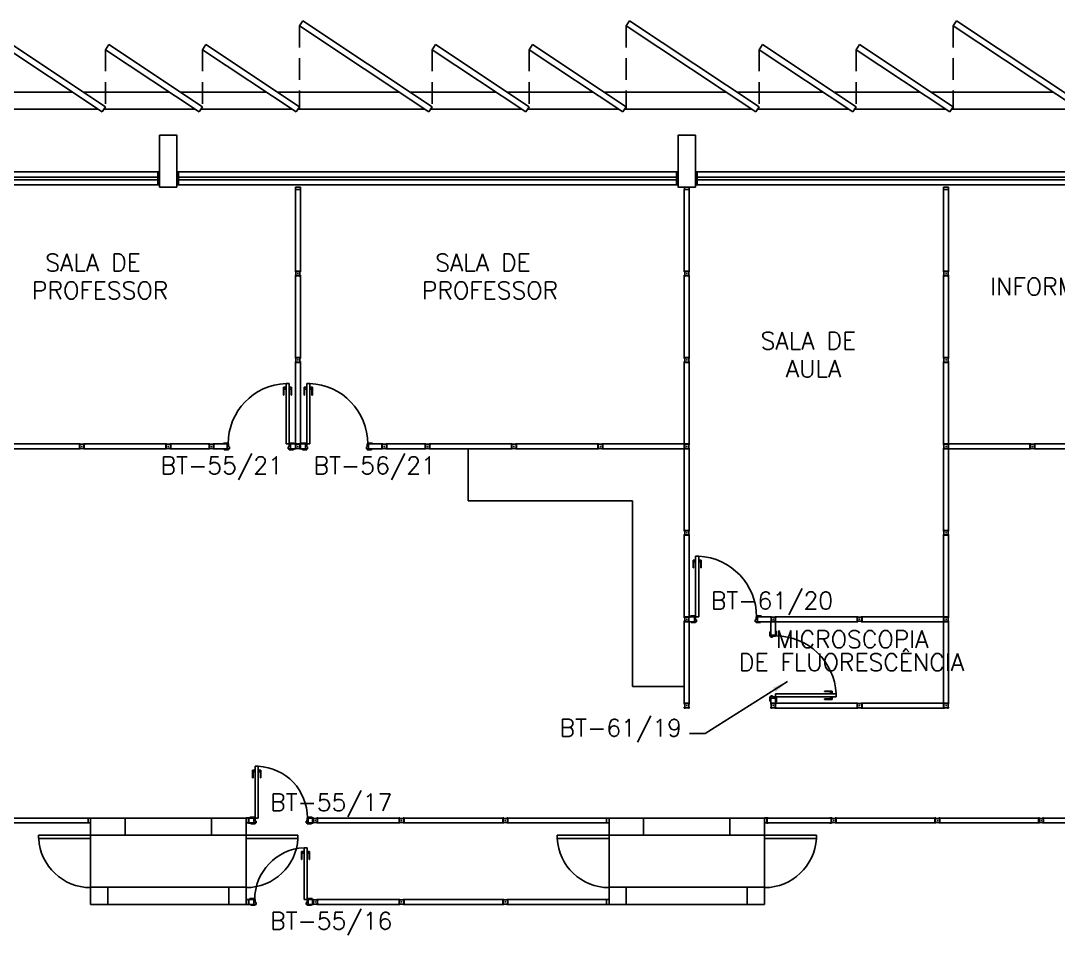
# Model space of a CAD drawing. Header units: millimetres. Extents: x 2069 to 2250, y 1124 to 1284.
# Drawn here: x 2124.39 to 2136.39, y 1202.13 to 1212.71 of the extents above; entities that cross this region are included whole.
import ezdxf

# ---------------------------------------------------------------- set-up
doc = ezdxf.new("R2010")
doc.units = ezdxf.units.MM
doc.linetypes.add('HIDDEN', pattern=[0.375, 0.25, -0.125])
for name, color, linetype in [('ALV', 2, 'Continuous'), ('BANC', 2, 'Continuous'), ('DIV', 2, 'Continuous'), ('DIV2', 2, 'Continuous'), ('ENDEREÇO', 2, 'Continuous'), ('JANELA', 1, 'Continuous'), ('MACANETA', 1, 'Continuous'), ('PAVIMENTO', 1, 'Continuous'), ('PILARES', 3, 'Continuous'), ('PORTA', 2, 'Continuous'), ('PROJ', 1, 'HIDDEN'), ('TEXTO', 2, 'Continuous')]:
    doc.layers.add(name, color=color, linetype=linetype)
doc.styles.get("Standard").update_dxf_attribs({"font": 'arial.ttf'})
doc.styles.add('UNB-100', font='simplex.shx', dxfattribs={"height": 0.2})
doc.dimstyles.get("Standard").update_dxf_attribs({"dimtxt": 0.18, "dimasz": 0.18, "dimexe": 0.18, "dimexo": 0.0625, "dimgap": 0.09, "dimtad": 0, "dimtih": 1, "dimtoh": 1, "dimdec": 4, "dimzin": 0, "dimdsep": 46, "dimtxsty": 'Standard', "dimcen": 0.09, "dimadec": 0, "dimazin": 0, "dimtfac": 1, "dimtdec": 4, "dimtofl": 0, "dimtmove": 0, "dimatfit": 3, "dimfxl": 1, "dimtolj": 1, "dimtzin": 0, "dimarcsym": 0})

# ---------------------------------------------------------------- blocks, each defined once
blk = doc.blocks.new('DIV10')
for p, q in [((-0.0051, 0), (0.0051, 0)), ((0, -0.0051), (0, 0.0051)), ((0.0285, 0.0285), (0.9715, 0.0285)), ((0.0285, -0.0285), (0.0285, 0.0285)), ((0.9715, -0.0285), (0.9715, 0.0285)), ((0.9949, 0), (1.0051, 0)), ((1, -0.0051), (1, 0.0051)), ((0.0285, -0.0285), (0.9715, -0.0285))]:
    blk.add_line(p, q)
blk = doc.blocks.new('PL')
for p, q in [((0.25, 0.25), (0.25, 0.45)), ((0.25, 0.45), (0.45, 0.45)), ((0.45, 0.45), (0.45, 0.25)), ((0.45, 0.25), (0.25, 0.25))]:
    blk.add_line(p, q)
blk = doc.blocks.new('PL4')
for p, q in [((0, 0.4), (0.2, 0.4)), ((0, 0), (0, 0.4)), ((0.2, 0.4), (0.2, 0)), ((0.2, 0), (0, 0))]:
    blk.add_line(p, q)
blk = doc.blocks.new('IMTT')
for p, q in [((-0.005, 0), (0.005, 0)), ((0.029, 0.029), (0, 0.029)), ((0, -0.028), (0, 0.029)), ((0.029, -0.028), (0, -0.028))]:
    blk.add_line(p, q)
blk = doc.blocks.new('MTT')
for p, q in [((-0.029, 0.018), (-0.029, 0.029)), ((-0.019, 0.029), (-0.029, 0.029)), ((-0.024, 0.018), (-0.029, 0.018)), ((-0.024, 0.018), (-0.024, -0.019)), ((-0.019, 0.024), (-0.019, 0.029)), ((-0.019, 0.024), (0.018, 0.024)), ((-0.005, 0), (0.005, 0)), ((0, -0.005), (0, 0.005)), ((0.018, 0.024), (0.018, 0.029)), ((0.018, 0.029), (0.029, 0.029)), ((0.024, 0.018), (0.029, 0.018)), ((0.024, 0.018), (0.024, -0.019)), ((0.029, 0.018), (0.029, 0.029)), ((-0.029, -0.019), (-0.024, -0.019)), ((-0.029, -0.019), (-0.029, -0.029)), ((-0.019, -0.029), (-0.029, -0.029)), ((0.018, -0.024), (-0.019, -0.024)), ((-0.019, -0.024), (-0.019, -0.029)), ((0.018, -0.024), (0.018, -0.029)), ((0.018, -0.029), (0.029, -0.029)), ((0.029, -0.019), (0.024, -0.019)), ((0.029, -0.019), (0.029, -0.029))]:
    blk.add_line(p, q)
blk = doc.blocks.new('DOOR-60')
at = {"layer": 'MACANETA', "color": 1}
for p, q in [((-0.08, -0.555), (-0.08, -0.465)), ((-0.08, -0.465), (-0.075, -0.465)), ((-0.075, -0.555), (-0.075, -0.465)), ((0.01, -0.555), (0.01, -0.465)), ((0.015, -0.465), (0.01, -0.465)), ((0.015, -0.555), (0.015, -0.465)), ((-0.08, -0.555), (-0.053, -0.555)), ((-0.075, -0.535), (-0.053, -0.535)), ((-0.053, -0.528), (-0.05, -0.528)), ((-0.053, -0.563), (-0.053, -0.528)), ((-0.053, -0.563), (-0.05, -0.563)), ((-0.012, -0.528), (-0.015, -0.528)), ((-0.012, -0.563), (-0.015, -0.563)), ((-0.012, -0.563), (-0.012, -0.528)), ((0.01, -0.535), (-0.012, -0.535)), ((0.015, -0.555), (-0.012, -0.555))]:
    blk.add_line(p, q, dxfattribs=at)
at = {"layer": 'PORTA'}
for p, q in [((-0.05, -0.6), (-0.05, 0)), ((-0.015, 0), (-0.05, 0)), ((-0.015, -0.6), (-0.015, 0)), ((-0.05, -0.6), (-0.015, -0.6))]:
    blk.add_line(p, q, dxfattribs=at)
at = {"layer": 'PORTA', "color": 1}
blk.add_arc((-0.02, 0), 0.6, 180, 267.134, dxfattribs=at)
blk = doc.blocks.new('DIV8')
for p, q in [((0.005, 0), (-0.005, 0)), ((0, 0.005), (0, -0.005)), ((0.024, 0.019), (0.028, 0.019)), ((0.024, 0.017), (0.024, 0.019)), ((0.024, 0.017), (0.028, 0.017)), ((0.028, 0.03), (0.043, 0.03)), ((0.028, 0.03), (0.028, 0.019)), ((0.028, 0.017), (0.028, -0.016)), ((0.769, 0.028), (0.03, 0.028)), ((0.03, 0.028), (0.03, -0.028)), ((0.043, 0.028), (0.043, 0.03)), ((0.757, 0.028), (0.757, 0.03)), ((0.771, 0.03), (0.757, 0.03)), ((0.769, 0.028), (0.769, -0.028)), ((0.771, 0.03), (0.771, 0.019)), ((0.776, 0.019), (0.771, 0.019)), ((0.771, 0.017), (0.771, -0.016)), ((0.776, 0.017), (0.771, 0.017)), ((0.776, 0.017), (0.776, 0.019)), ((0.805, 0), (0.795, 0)), ((0.8, 0.005), (0.8, -0.005)), ((0.024, -0.016), (0.028, -0.016)), ((0.024, -0.019), (0.024, -0.016)), ((0.024, -0.019), (0.028, -0.019)), ((0.028, -0.019), (0.028, -0.03)), ((0.028, -0.03), (0.043, -0.03)), ((0.769, -0.028), (0.03, -0.028)), ((0.043, -0.03), (0.043, -0.028)), ((0.757, -0.03), (0.757, -0.028)), ((0.771, -0.03), (0.757, -0.03)), ((0.776, -0.016), (0.771, -0.016)), ((0.776, -0.019), (0.771, -0.019)), ((0.771, -0.019), (0.771, -0.03)), ((0.776, -0.019), (0.776, -0.016))]:
    blk.add_line(p, q)
blk = doc.blocks.new('DIV12')
for p, q in [((-0.0051, 0), (0.0051, 0)), ((0, -0.0051), (0, 0.0051)), ((0.0285, 0.0285), (1.1715, 0.0285)), ((0.0285, -0.0285), (0.0285, 0.0285)), ((1.1715, -0.0285), (1.1715, 0.0285)), ((1.1949, 0), (1.2051, 0)), ((1.2, -0.0051), (1.2, 0.0051)), ((0.0285, -0.0285), (1.1715, -0.0285))]:
    blk.add_line(p, q)
blk = doc.blocks.new('DOOR70')
at = {"layer": 'MACANETA', "color": 1}
for p, q in [((-0.015, -0.565), (-0.01, -0.565)), ((-0.015, -0.655), (-0.015, -0.565)), ((-0.01, -0.655), (-0.01, -0.565)), ((0.08, -0.565), (0.075, -0.565)), ((0.075, -0.655), (0.075, -0.565)), ((0.08, -0.655), (0.08, -0.565)), ((-0.015, -0.655), (0.012, -0.655)), ((-0.01, -0.635), (0.012, -0.635)), ((0.012, -0.663), (0.012, -0.628)), ((0.012, -0.628), (0.015, -0.628)), ((0.012, -0.663), (0.015, -0.663)), ((0.053, -0.628), (0.05, -0.628)), ((0.053, -0.663), (0.05, -0.663)), ((0.053, -0.663), (0.053, -0.628)), ((0.075, -0.635), (0.053, -0.635)), ((0.08, -0.655), (0.053, -0.655))]:
    blk.add_line(p, q, dxfattribs=at)
at = {"layer": 'PORTA'}
for p, q in [((0.015, -0.7), (0.015, 0)), ((0.015, 0), (0.05, 0)), ((0.05, -0.7), (0.05, 0)), ((0.05, -0.7), (0.015, -0.7))]:
    blk.add_line(p, q, dxfattribs=at)
at = {"layer": 'PORTA', "color": 1}
blk.add_arc((0.02, 0), 0.7, 272.4563, 0, dxfattribs=at)

msp = doc.modelspace()

# ---------------------------------------------------------------- linework, layer by layer
at = {"layer": 'ALV'}
for p, q in [((2123.86685, 1212.71483), (2125.36665, 1211.71955)), ((2127.61014, 1212.65651), (2127.64885, 1212.71483)), ((2127.64885, 1212.71483), (2129.14865, 1211.71955)), ((2131.39214, 1212.65651), (2131.43085, 1212.71483)), ((2131.43085, 1212.71483), (2132.93065, 1211.71955)), ((2135.17414, 1212.65651), (2135.21285, 1212.71483)), ((2135.21285, 1212.71483), (2136.71265, 1211.71955)), ((2123.82814, 1212.65651), (2125.32794, 1211.66122)), ((2127.61014, 1212.65651), (2129.10994, 1211.66122)), ((2131.39214, 1212.65651), (2132.89194, 1211.66122)), ((2135.17414, 1212.65651), (2136.67394, 1211.66122)), ((2125.36665, 1212.38004), (2125.40536, 1212.43837)), ((2125.36665, 1212.38004), (2126.44984, 1211.66122)), ((2125.40536, 1212.43837), (2126.48855, 1211.71955)), ((2126.48855, 1212.38004), (2126.52725, 1212.43837)), ((2126.48855, 1212.38004), (2127.57174, 1211.66122)), ((2126.52725, 1212.43837), (2127.61044, 1211.71955)), ((2129.14835, 1212.38004), (2129.18706, 1212.43837)), ((2129.14835, 1212.38004), (2130.23154, 1211.66122)), ((2129.18706, 1212.43837), (2130.27025, 1211.71955)), ((2130.27025, 1212.38004), (2130.30895, 1212.43837)), ((2130.27025, 1212.38004), (2131.35344, 1211.66122)), ((2130.30895, 1212.43837), (2131.39214, 1211.71955)), ((2132.93065, 1212.38004), (2132.96936, 1212.43837)), ((2132.93065, 1212.38004), (2134.01384, 1211.66122)), ((2132.96936, 1212.43837), (2134.05255, 1211.71955)), ((2134.05255, 1212.38004), (2134.09125, 1212.43837)), ((2134.05255, 1212.38004), (2135.13574, 1211.66122)), ((2134.09125, 1212.43837), (2135.17444, 1211.71955)), ((2125.32794, 1211.66122), (2125.36665, 1211.71955)), ((2126.44984, 1211.66122), (2126.48855, 1211.71955)), ((2127.57174, 1211.66122), (2127.61044, 1211.71955)), ((2129.10994, 1211.66122), (2129.14865, 1211.71955)), ((2130.23154, 1211.66122), (2130.27025, 1211.71955)), ((2131.35344, 1211.66122), (2131.39214, 1211.71955)), ((2132.89194, 1211.66122), (2132.93065, 1211.71955)), ((2134.01384, 1211.66122), (2134.05255, 1211.71955)), ((2135.13574, 1211.66122), (2135.17444, 1211.71955)), ((2125.99325, 1210.81539), (2125.99325, 1210.96539)), ((2126.19325, 1210.96539), (2126.19325, 1210.81539)), ((2131.99325, 1210.81539), (2131.99325, 1210.96539)), ((2132.19325, 1210.96539), (2132.19325, 1210.81539)), ((2125.59325, 1203.49039), (2126.59325, 1203.49039)), ((2131.59325, 1203.49039), (2132.59325, 1203.49039)), ((2125.59325, 1203.29039), (2126.59325, 1203.29039)), ((2131.59325, 1203.29039), (2132.59325, 1203.29039)), ((2125.39325, 1202.69039), (2126.79325, 1202.69039)), ((2131.39325, 1202.69039), (2132.79325, 1202.69039)), ((2125.39325, 1202.49039), (2126.79325, 1202.49039)), ((2131.39325, 1202.49039), (2132.79325, 1202.49039))]:
    msp.add_line(p, q, dxfattribs=at)
at = {"layer": 'BANC', "color": 1}
for p, q in [((2129.56475, 1207.76189), (2129.56475, 1207.16189)), ((2131.46475, 1207.16189), (2129.56475, 1207.16189)), ((2131.46475, 1207.16189), (2131.46475, 1205.01189)), ((2132.06475, 1205.01189), (2131.46475, 1205.01189))]:
    msp.add_line(p, q, dxfattribs=at)
at = {"layer": 'DIV2'}
for p, q in [((2126.12175, 1207.81889), (2126.56475, 1207.81889)), ((2126.12175, 1207.81889), (2126.12175, 1207.76189)), ((2126.56475, 1207.81889), (2126.56475, 1207.76189)), ((2126.58815, 1207.79039), (2126.59835, 1207.79039)), ((2126.59325, 1207.78529), (2126.59325, 1207.79549)), ((2126.62175, 1207.76189), (2126.62175, 1207.81889)), ((2126.62175, 1207.81889), (2126.77575, 1207.81889)), ((2126.73075, 1207.82889), (2126.78075, 1207.82889)), ((2126.73075, 1207.81889), (2126.73075, 1207.82889)), ((2126.77575, 1207.81889), (2126.78075, 1207.81889)), ((2126.77575, 1207.81889), (2126.77575, 1207.76189)), ((2126.78075, 1207.82889), (2126.78075, 1207.81889)), ((2126.78075, 1207.81889), (2126.79075, 1207.81889)), ((2126.79075, 1207.81889), (2126.79075, 1207.78389)), ((2126.79075, 1207.78389), (2126.80075, 1207.78389)), ((2126.80075, 1207.78389), (2126.80075, 1207.76189)), ((2127.48075, 1207.78389), (2127.48075, 1207.76189)), ((2127.49075, 1207.78389), (2127.48075, 1207.78389)), ((2127.49075, 1207.81889), (2127.49075, 1207.78389)), ((2127.50075, 1207.81889), (2127.49075, 1207.81889)), ((2127.50075, 1207.82889), (2127.50075, 1207.81889)), ((2127.55075, 1207.82889), (2127.50075, 1207.82889)), ((2127.50575, 1207.81889), (2127.50075, 1207.81889)), ((2127.50575, 1207.81889), (2127.56475, 1207.81889)), ((2127.50575, 1207.81889), (2127.50575, 1207.76189)), ((2127.55075, 1207.81889), (2127.55075, 1207.82889)), ((2127.56475, 1207.76189), (2127.56475, 1207.81889)), ((2127.58815, 1207.79039), (2127.59835, 1207.79039)), ((2127.59835, 1207.79039), (2127.58815, 1207.79039)), ((2127.59325, 1207.78529), (2127.59325, 1207.79549)), ((2127.59325, 1207.78529), (2127.59325, 1207.79549)), ((2127.62175, 1207.76189), (2127.62175, 1207.81889)), ((2127.68075, 1207.81889), (2127.62175, 1207.81889)), ((2127.63575, 1207.82889), (2127.68575, 1207.82889)), ((2127.63575, 1207.81889), (2127.63575, 1207.82889)), ((2127.68075, 1207.81889), (2127.68575, 1207.81889)), ((2127.68075, 1207.81889), (2127.68075, 1207.76189)), ((2127.68575, 1207.82889), (2127.68575, 1207.81889)), ((2127.68575, 1207.81889), (2127.69575, 1207.81889)), ((2127.69575, 1207.81889), (2127.69575, 1207.78389)), ((2127.69575, 1207.78389), (2127.70575, 1207.78389)), ((2127.70575, 1207.78389), (2127.70575, 1207.76189)), ((2128.38575, 1207.78389), (2128.38575, 1207.76189)), ((2128.39575, 1207.78389), (2128.38575, 1207.78389)), ((2128.39575, 1207.81889), (2128.39575, 1207.78389)), ((2128.40575, 1207.81889), (2128.39575, 1207.81889)), ((2128.40575, 1207.82889), (2128.40575, 1207.81889)), ((2128.45575, 1207.82889), (2128.40575, 1207.82889)), ((2128.41075, 1207.81889), (2128.40575, 1207.81889)), ((2128.56475, 1207.81889), (2128.41075, 1207.81889)), ((2128.41075, 1207.81889), (2128.41075, 1207.76189)), ((2128.45575, 1207.81889), (2128.45575, 1207.82889)), ((2128.56475, 1207.76189), (2128.56475, 1207.81889)), ((2128.59835, 1207.79039), (2128.58815, 1207.79039)), ((2128.59325, 1207.78529), (2128.59325, 1207.79549)), ((2129.06475, 1207.81889), (2128.62175, 1207.81889)), ((2128.62175, 1207.81889), (2128.62175, 1207.76189)), ((2129.06475, 1207.81889), (2129.06475, 1207.76189)), ((2126.12175, 1207.76189), (2126.56475, 1207.76189)), ((2126.62175, 1207.76189), (2126.77575, 1207.76189)), ((2126.74075, 1207.75189), (2126.74075, 1207.76189)), ((2126.79075, 1207.75189), (2126.74075, 1207.75189)), ((2126.77575, 1207.76189), (2126.79075, 1207.76189)), ((2126.79075, 1207.76189), (2126.79075, 1207.75189)), ((2126.80075, 1207.76189), (2126.79075, 1207.76189)), ((2127.48075, 1207.76189), (2127.49075, 1207.76189)), ((2127.50575, 1207.76189), (2127.49075, 1207.76189)), ((2127.49075, 1207.76189), (2127.49075, 1207.75189)), ((2127.49075, 1207.75189), (2127.54075, 1207.75189)), ((2127.50575, 1207.76189), (2127.56475, 1207.76189)), ((2127.54075, 1207.75189), (2127.54075, 1207.76189)), ((2127.68075, 1207.76189), (2127.62175, 1207.76189)), ((2127.64575, 1207.75189), (2127.64575, 1207.76189)), ((2127.69575, 1207.75189), (2127.64575, 1207.75189)), ((2127.68075, 1207.76189), (2127.69575, 1207.76189)), ((2127.69575, 1207.76189), (2127.69575, 1207.75189)), ((2127.70575, 1207.76189), (2127.69575, 1207.76189)), ((2128.38575, 1207.76189), (2128.39575, 1207.76189)), ((2128.41075, 1207.76189), (2128.39575, 1207.76189)), ((2128.39575, 1207.76189), (2128.39575, 1207.75189)), ((2128.39575, 1207.75189), (2128.44575, 1207.75189)), ((2128.56475, 1207.76189), (2128.41075, 1207.76189)), ((2128.44575, 1207.75189), (2128.44575, 1207.76189)), ((2129.06475, 1207.76189), (2128.62175, 1207.76189)), ((2132.18075, 1205.81889), (2132.12175, 1205.81889)), ((2132.18075, 1205.76189), (2132.12175, 1205.76189)), ((2132.13575, 1205.82889), (2132.18575, 1205.82889)), ((2132.13575, 1205.81889), (2132.13575, 1205.82889)), ((2132.14575, 1205.75189), (2132.14575, 1205.76189)), ((2132.19575, 1205.75189), (2132.14575, 1205.75189)), ((2132.18075, 1205.81889), (2132.18575, 1205.81889)), ((2132.18075, 1205.81889), (2132.18075, 1205.76189)), ((2132.18075, 1205.76189), (2132.19575, 1205.76189)), ((2132.18575, 1205.82889), (2132.18575, 1205.81889)), ((2132.18575, 1205.81889), (2132.19575, 1205.81889)), ((2132.19575, 1205.81889), (2132.19575, 1205.78389)), ((2132.19575, 1205.78389), (2132.20575, 1205.78389)), ((2132.19575, 1205.76189), (2132.19575, 1205.75189)), ((2132.20575, 1205.76189), (2132.19575, 1205.76189)), ((2132.20575, 1205.78389), (2132.20575, 1205.76189)), ((2132.88575, 1205.78389), (2132.88575, 1205.76189)), ((2132.89575, 1205.78389), (2132.88575, 1205.78389)), ((2132.88575, 1205.76189), (2132.89575, 1205.76189)), ((2132.89575, 1205.81889), (2132.89575, 1205.78389)), ((2132.90575, 1205.81889), (2132.89575, 1205.81889)), ((2132.91075, 1205.76189), (2132.89575, 1205.76189)), ((2132.89575, 1205.76189), (2132.89575, 1205.75189)), ((2132.89575, 1205.75189), (2132.94575, 1205.75189)), ((2132.90575, 1205.82889), (2132.90575, 1205.81889)), ((2132.95575, 1205.82889), (2132.90575, 1205.82889)), ((2132.91075, 1205.81889), (2132.90575, 1205.81889)), ((2133.06475, 1205.81889), (2132.91075, 1205.81889)), ((2132.91075, 1205.81889), (2132.91075, 1205.76189)), ((2133.06475, 1205.76189), (2132.91075, 1205.76189)), ((2132.94575, 1205.75189), (2132.94575, 1205.76189)), ((2132.95575, 1205.81889), (2132.95575, 1205.82889)), ((2133.06475, 1205.76189), (2133.12175, 1205.76189)), ((2133.06475, 1205.76189), (2133.06475, 1205.60789)), ((2133.08815, 1205.79039), (2133.09835, 1205.79039)), ((2133.09325, 1205.79549), (2133.09325, 1205.78529)), ((2133.12175, 1205.76189), (2133.12175, 1205.60789)), ((2133.05475, 1205.64289), (2133.06475, 1205.64289)), ((2133.05475, 1205.59289), (2133.05475, 1205.64289)), ((2133.12175, 1205.65289), (2133.13175, 1205.65289)), ((2133.13175, 1205.65289), (2133.13175, 1205.60289)), ((2133.06475, 1205.59289), (2133.05475, 1205.59289)), ((2133.06475, 1205.60789), (2133.06475, 1205.59289)), ((2133.12175, 1205.60789), (2133.06475, 1205.60789)), ((2133.06475, 1205.58289), (2133.06475, 1205.59289)), ((2133.08675, 1205.58289), (2133.06475, 1205.58289)), ((2133.08675, 1205.59289), (2133.08675, 1205.58289)), ((2133.12175, 1205.59289), (2133.08675, 1205.59289)), ((2133.12175, 1205.60789), (2133.12175, 1205.60289)), ((2133.12175, 1205.60289), (2133.12175, 1205.59289)), ((2133.13175, 1205.60289), (2133.12175, 1205.60289)), ((2133.06475, 1204.90289), (2133.06475, 1204.89289)), ((2133.08675, 1204.90289), (2133.06475, 1204.90289)), ((2133.08675, 1204.89289), (2133.08675, 1204.90289)), ((2133.05475, 1204.89289), (2133.05475, 1204.84289)), ((2133.06475, 1204.89289), (2133.05475, 1204.89289)), ((2133.05475, 1204.84289), (2133.06475, 1204.84289)), ((2133.06475, 1204.87789), (2133.06475, 1204.89289)), ((2133.06475, 1204.87789), (2133.06475, 1204.81889)), ((2133.12175, 1204.87789), (2133.06475, 1204.87789)), ((2133.06475, 1204.81889), (2133.12175, 1204.81889)), ((2133.12175, 1204.89289), (2133.08675, 1204.89289)), ((2133.08815, 1204.79039), (2133.09835, 1204.79039)), ((2133.09325, 1204.79549), (2133.09325, 1204.78529)), ((2133.12175, 1204.88289), (2133.12175, 1204.89289)), ((2133.12175, 1204.87789), (2133.12175, 1204.88289)), ((2133.13175, 1204.88289), (2133.12175, 1204.88289)), ((2133.12175, 1204.87789), (2133.12175, 1204.81889)), ((2133.12175, 1204.83289), (2133.13175, 1204.83289)), ((2133.13175, 1204.83289), (2133.13175, 1204.88289)), ((2126.98815, 1203.46189), (2126.99835, 1203.46189)), ((2126.99325, 1203.45679), (2126.99325, 1203.46699)), ((2127.01675, 1203.48039), (2127.01675, 1203.47839)), ((2127.01675, 1203.48039), (2127.02175, 1203.48039)), ((2127.01675, 1203.47839), (2127.02175, 1203.47839)), ((2127.02175, 1203.48039), (2127.02175, 1203.49239)), ((2127.02175, 1203.49239), (2127.03613, 1203.49239)), ((2127.02175, 1203.44539), (2127.02175, 1203.47839)), ((2127.02375, 1203.43339), (2127.02375, 1203.49039)), ((2127.02375, 1203.49039), (2127.08375, 1203.49039)), ((2127.03613, 1203.49239), (2127.03613, 1203.49039)), ((2127.03875, 1203.50039), (2127.08875, 1203.50039)), ((2127.03875, 1203.49039), (2127.03875, 1203.50039)), ((2127.08375, 1203.49039), (2127.08875, 1203.49039)), ((2127.08375, 1203.49039), (2127.08375, 1203.43339)), ((2127.08875, 1203.50039), (2127.08875, 1203.49039)), ((2127.08875, 1203.49039), (2127.09875, 1203.49039)), ((2127.09875, 1203.49039), (2127.09875, 1203.45539)), ((2127.69875, 1203.49039), (2127.69875, 1203.45539)), ((2127.70875, 1203.49039), (2127.69875, 1203.49039)), ((2127.70875, 1203.50039), (2127.70875, 1203.49039)), ((2127.75875, 1203.50039), (2127.70875, 1203.50039)), ((2127.71375, 1203.49039), (2127.70875, 1203.49039)), ((2127.71375, 1203.49039), (2127.76275, 1203.49039)), ((2127.71375, 1203.49039), (2127.71375, 1203.43339)), ((2127.76475, 1203.49239), (2127.75037, 1203.49239)), ((2127.75037, 1203.49239), (2127.75037, 1203.49039)), ((2127.75875, 1203.49039), (2127.75875, 1203.50039)), ((2127.76275, 1203.43339), (2127.76275, 1203.49039)), ((2127.76475, 1203.48039), (2127.76475, 1203.49239)), ((2127.76975, 1203.48039), (2127.76475, 1203.48039)), ((2127.76475, 1203.44539), (2127.76475, 1203.47839)), ((2127.76975, 1203.47839), (2127.76475, 1203.47839)), ((2127.76975, 1203.48039), (2127.76975, 1203.47839)), ((2127.78815, 1203.46189), (2127.79835, 1203.46189)), ((2127.79325, 1203.45679), (2127.79325, 1203.46699)), ((2127.01675, 1203.44539), (2127.01675, 1203.44339)), ((2127.01675, 1203.44539), (2127.02175, 1203.44539)), ((2127.01675, 1203.44339), (2127.02175, 1203.44339)), ((2127.02175, 1203.43139), (2127.02175, 1203.44339)), ((2127.02175, 1203.43139), (2127.03613, 1203.43139)), ((2127.02375, 1203.43339), (2127.08375, 1203.43339)), ((2127.03613, 1203.43339), (2127.03613, 1203.43139)), ((2127.04875, 1203.42339), (2127.04875, 1203.43339)), ((2127.09875, 1203.42339), (2127.04875, 1203.42339)), ((2127.08375, 1203.43339), (2127.09875, 1203.43339)), ((2127.09875, 1203.45539), (2127.10875, 1203.45539)), ((2127.09875, 1203.43339), (2127.09875, 1203.42339)), ((2127.10875, 1203.43339), (2127.09875, 1203.43339)), ((2127.10875, 1203.45539), (2127.10875, 1203.43339)), ((2127.68875, 1203.45539), (2127.68875, 1203.43339)), ((2127.69875, 1203.45539), (2127.68875, 1203.45539)), ((2127.68875, 1203.43339), (2127.69875, 1203.43339)), ((2127.71375, 1203.43339), (2127.69875, 1203.43339)), ((2127.69875, 1203.43339), (2127.69875, 1203.42339)), ((2127.69875, 1203.42339), (2127.74875, 1203.42339)), ((2127.71375, 1203.43339), (2127.76275, 1203.43339)), ((2127.74875, 1203.42339), (2127.74875, 1203.43339)), ((2127.75037, 1203.43339), (2127.75037, 1203.43139)), ((2127.76475, 1203.43139), (2127.75037, 1203.43139)), ((2127.76975, 1203.44539), (2127.76475, 1203.44539)), ((2127.76475, 1203.43139), (2127.76475, 1203.44339)), ((2127.76975, 1203.44339), (2127.76475, 1203.44339)), ((2127.76975, 1203.44539), (2127.76975, 1203.44339)), ((2127.01675, 1202.53739), (2127.01675, 1202.53539)), ((2127.01675, 1202.53739), (2127.02175, 1202.53739)), ((2127.01675, 1202.53539), (2127.02175, 1202.53539)), ((2127.01675, 1202.50239), (2127.01675, 1202.50039)), ((2127.01675, 1202.50239), (2127.02175, 1202.50239)), ((2127.01675, 1202.50039), (2127.02175, 1202.50039)), ((2127.02175, 1202.53739), (2127.02175, 1202.54939)), ((2127.02175, 1202.54939), (2127.03613, 1202.54939)), ((2127.02175, 1202.50239), (2127.02175, 1202.53539)), ((2127.02175, 1202.48839), (2127.02175, 1202.50039)), ((2127.02375, 1202.49039), (2127.02375, 1202.54739)), ((2127.02375, 1202.54739), (2127.08375, 1202.54739)), ((2127.03613, 1202.54939), (2127.03613, 1202.54739)), ((2127.03875, 1202.55739), (2127.08875, 1202.55739)), ((2127.03875, 1202.54739), (2127.03875, 1202.55739)), ((2127.08375, 1202.54739), (2127.08875, 1202.54739)), ((2127.08375, 1202.54739), (2127.08375, 1202.49039)), ((2127.08875, 1202.55739), (2127.08875, 1202.54739)), ((2127.08875, 1202.54739), (2127.09875, 1202.54739)), ((2127.09875, 1202.54739), (2127.09875, 1202.51239)), ((2127.09875, 1202.51239), (2127.10875, 1202.51239)), ((2127.10875, 1202.51239), (2127.10875, 1202.49039)), ((2127.68875, 1202.51239), (2127.68875, 1202.49039)), ((2127.69875, 1202.51239), (2127.68875, 1202.51239)), ((2127.69875, 1202.54739), (2127.69875, 1202.51239)), ((2127.70875, 1202.54739), (2127.69875, 1202.54739)), ((2127.70875, 1202.55739), (2127.70875, 1202.54739)), ((2127.75875, 1202.55739), (2127.70875, 1202.55739)), ((2127.71375, 1202.54739), (2127.70875, 1202.54739)), ((2127.71375, 1202.54739), (2127.76275, 1202.54739)), ((2127.71375, 1202.54739), (2127.71375, 1202.49039)), ((2127.76475, 1202.54939), (2127.75037, 1202.54939)), ((2127.75037, 1202.54939), (2127.75037, 1202.54739)), ((2127.75875, 1202.54739), (2127.75875, 1202.55739)), ((2127.76275, 1202.49039), (2127.76275, 1202.54739)), ((2127.76475, 1202.53739), (2127.76475, 1202.54939)), ((2127.76975, 1202.53739), (2127.76475, 1202.53739)), ((2127.76475, 1202.50239), (2127.76475, 1202.53539)), ((2127.76975, 1202.53539), (2127.76475, 1202.53539)), ((2127.76975, 1202.50239), (2127.76475, 1202.50239)), ((2127.76475, 1202.48839), (2127.76475, 1202.50039)), ((2127.76975, 1202.50039), (2127.76475, 1202.50039)), ((2127.76975, 1202.53739), (2127.76975, 1202.53539)), ((2127.76975, 1202.50239), (2127.76975, 1202.50039)), ((2127.78815, 1202.51889), (2127.79835, 1202.51889)), ((2127.79325, 1202.51379), (2127.79325, 1202.52399)), ((2127.02175, 1202.48839), (2127.03613, 1202.48839)), ((2127.02375, 1202.49039), (2127.08375, 1202.49039)), ((2127.03613, 1202.49039), (2127.03613, 1202.48839)), ((2127.04875, 1202.48039), (2127.04875, 1202.49039)), ((2127.09875, 1202.48039), (2127.04875, 1202.48039)), ((2127.08375, 1202.49039), (2127.09875, 1202.49039)), ((2127.09875, 1202.49039), (2127.09875, 1202.48039)), ((2127.10875, 1202.49039), (2127.09875, 1202.49039)), ((2127.68875, 1202.49039), (2127.69875, 1202.49039)), ((2127.71375, 1202.49039), (2127.69875, 1202.49039)), ((2127.69875, 1202.49039), (2127.69875, 1202.48039)), ((2127.69875, 1202.48039), (2127.74875, 1202.48039)), ((2127.71375, 1202.49039), (2127.76275, 1202.49039)), ((2127.74875, 1202.48039), (2127.74875, 1202.49039)), ((2127.75037, 1202.49039), (2127.75037, 1202.48839)), ((2127.76475, 1202.48839), (2127.75037, 1202.48839))]:
    msp.add_line(p, q, dxfattribs=at)
at = {"layer": 'JANELA'}
for p, q in [((2125.97325, 1210.96539), (2120.21325, 1210.96539)), ((2125.97325, 1210.90539), (2120.21325, 1210.90539)), ((2131.97325, 1210.96539), (2126.21325, 1210.96539)), ((2131.97325, 1210.90539), (2126.21325, 1210.90539)), ((2137.97325, 1210.96539), (2132.21325, 1210.96539)), ((2137.97325, 1210.90539), (2132.21325, 1210.90539)), ((2125.97325, 1210.87539), (2120.21325, 1210.87539)), ((2125.97325, 1210.81539), (2120.21325, 1210.81539)), ((2131.97325, 1210.87539), (2126.21325, 1210.87539)), ((2131.97325, 1210.81539), (2126.21325, 1210.81539)), ((2137.97325, 1210.87539), (2132.21325, 1210.87539)), ((2137.97325, 1210.81539), (2132.21325, 1210.81539))]:
    msp.add_line(p, q, dxfattribs=at)
at = {"layer": 'JANELA', "color": 3}
for p, q in [((2125.97325, 1210.96539), (2125.99325, 1210.96539)), ((2125.97325, 1210.81539), (2125.97325, 1210.96539)), ((2126.21325, 1210.96539), (2126.19325, 1210.96539)), ((2126.21325, 1210.81539), (2126.21325, 1210.96539)), ((2131.97325, 1210.96539), (2131.99325, 1210.96539)), ((2131.97325, 1210.81539), (2131.97325, 1210.96539)), ((2132.21325, 1210.96539), (2132.19325, 1210.96539)), ((2132.21325, 1210.81539), (2132.21325, 1210.96539)), ((2125.99325, 1210.81539), (2125.97325, 1210.81539)), ((2126.19325, 1210.81539), (2126.21325, 1210.81539)), ((2131.99325, 1210.81539), (2131.97325, 1210.81539)), ((2132.19325, 1210.81539), (2132.21325, 1210.81539))]:
    msp.add_line(p, q, dxfattribs=at)
at = {"layer": 'PAVIMENTO'}
for p, q in [((2124.98262, 1211.89039), (2123.57071, 1211.89039)), ((2126.10451, 1211.89039), (2125.10921, 1211.89039)), ((2127.22641, 1211.89039), (2126.23111, 1211.89039)), ((2128.76462, 1211.89039), (2127.35301, 1211.89039)), ((2129.88621, 1211.89039), (2128.89092, 1211.89039)), ((2131.00811, 1211.89039), (2130.01281, 1211.89039)), ((2132.54662, 1211.89039), (2131.13471, 1211.89039)), ((2133.66851, 1211.89039), (2132.67321, 1211.89039)), ((2134.79041, 1211.89039), (2133.79511, 1211.89039)), ((2136.32862, 1211.89039), (2134.91701, 1211.89039)), ((2125.284, 1211.69039), (2123.80879, 1211.69039)), ((2126.40589, 1211.69039), (2125.3473, 1211.69039)), ((2127.52779, 1211.69039), (2126.46919, 1211.69039)), ((2129.066, 1211.69039), (2127.59109, 1211.69039)), ((2130.1876, 1211.69039), (2129.129, 1211.69039)), ((2131.30949, 1211.69039), (2130.25089, 1211.69039)), ((2132.848, 1211.69039), (2131.37279, 1211.69039)), ((2133.96989, 1211.69039), (2132.9113, 1211.69039)), ((2135.09179, 1211.69039), (2134.03319, 1211.69039)), ((2136.63, 1211.69039), (2135.15509, 1211.69039))]:
    msp.add_line(p, q, dxfattribs=at)
at = {"layer": 'PILARES'}
for points in [[(2126.19325, 1210.79039), (2125.99325, 1210.79039), (2125.99325, 1211.39039), (2126.19325, 1211.39039)], [(2132.19325, 1210.79039), (2131.99325, 1210.79039), (2131.99325, 1211.39039), (2132.19325, 1211.39039)]]:
    msp.add_lwpolyline(points, close=True, dxfattribs=at)
at = {"layer": 'PORTA'}
for p, q in [((2124.59325, 1203.25539), (2124.59325, 1203.29039)), ((2124.59325, 1203.29039), (2125.19325, 1203.29039)), ((2124.59325, 1203.25539), (2125.19325, 1203.25539)), ((2125.19325, 1203.29039), (2125.19325, 1203.25539)), ((2126.99325, 1203.29039), (2126.99325, 1203.25539)), ((2127.59326, 1203.29039), (2126.99325, 1203.29039)), ((2127.59326, 1203.25539), (2126.99325, 1203.25539)), ((2127.59326, 1203.25539), (2127.59326, 1203.29039)), ((2130.59325, 1203.29039), (2131.19325, 1203.29039)), ((2130.59325, 1203.25539), (2130.59325, 1203.29039)), ((2130.59325, 1203.25539), (2131.19325, 1203.25539)), ((2131.19325, 1203.29039), (2131.19325, 1203.25539)), ((2133.59326, 1203.29039), (2132.99325, 1203.29039)), ((2132.99325, 1203.29039), (2132.99325, 1203.25539)), ((2133.59326, 1203.25539), (2132.99325, 1203.25539)), ((2133.59326, 1203.25539), (2133.59326, 1203.29039))]:
    msp.add_line(p, q, dxfattribs=at)
at = {"layer": 'PORTA', "color": 2}
for p, q in [((2125.19325, 1202.69039), (2125.19325, 1203.29039)), ((2126.99325, 1202.69039), (2126.99325, 1203.29039)), ((2131.19325, 1202.69039), (2131.19325, 1203.29039)), ((2132.99325, 1202.69039), (2132.99325, 1203.29039))]:
    msp.add_line(p, q, dxfattribs=at)
at = {"layer": 'PORTA', "color": 1}
for centre, start, end in [((2125.19325, 1203.28539), 182.865991, 270), ((2126.99325, 1203.28539), 270, 357.134009), ((2131.19325, 1203.28539), 182.865991, 270), ((2132.99325, 1203.28539), 270, 357.134009)]:
    msp.add_arc(centre, 0.60001, start, end, dxfattribs=at)
at = {"layer": 'PROJ', "linetype": 'HIDDEN'}
for p, q in [((2127.61014, 1212.65651), (2127.61014, 1211.69039)), ((2131.39214, 1212.65651), (2131.39214, 1211.69039)), ((2135.17414, 1212.65651), (2135.17414, 1211.69039)), ((2125.36665, 1212.38004), (2125.36665, 1211.69039)), ((2126.48855, 1212.38004), (2126.48855, 1211.69039)), ((2129.14835, 1212.38004), (2129.14835, 1211.69039)), ((2130.27025, 1212.38004), (2130.27025, 1211.69039)), ((2132.93065, 1212.38004), (2132.93065, 1211.69039)), ((2134.05255, 1212.38004), (2134.05255, 1211.69039))]:
    msp.add_line(p, q, dxfattribs=at)

# ---------------------------------------------------------------- block references
at = {"layer": 'DIV'}
for name, p, rotation in [('DOOR70', (2127.50575, 1207.81889), 180.0000000051447), ('DOOR70', (2133.12175, 1204.87789), 90.00000000514466), ('DOOR-60', (2127.08375, 1203.49039), 180)]:
    msp.add_blockref(name, p, dxfattribs=dict(at, rotation=rotation))
at = {"layer": 'DIV', "extrusion": (0, 0, -1), "zscale": -1, "rotation": 180.0000000051447}
msp.add_blockref('DOOR70', (-2127.68075, 1207.81889), dxfattribs=at)
at = {"layer": 'DIV', "xscale": -1}
for name, p, rotation in [('DOOR70', (2132.18075, 1205.81889), 179.9999999948553), ('DOOR-60', (2127.71375, 1202.54739), 179.9999996327144)]:
    msp.add_blockref(name, p, dxfattribs=dict(at, rotation=rotation))
at = {"layer": 'DIV2'}
for name, p, rotation in [('DIV10', (2127.59325, 1210.79039), 270), ('IMTT', (2127.59325, 1210.79039), 270), ('DIV10', (2132.09325, 1210.79039), 270), ('IMTT', (2132.09325, 1210.79039), 270), ('DIV10', (2135.09325, 1210.79039), 270), ('IMTT', (2135.09325, 1210.79039), 270), ('DIV10', (2127.59325, 1209.79039), 270), ('DIV10', (2132.09325, 1209.79039), 270), ('DIV10', (2135.09325, 1209.79039), 270), ('DIV10', (2127.59325, 1208.79039), 270), ('DIV10', (2132.09325, 1208.79039), 270), ('DIV10', (2135.09325, 1208.79039), 270), ('DIV10', (2132.09325, 1207.79039), 270), ('DIV10', (2135.09325, 1207.79039), 270), ('DIV10', (2132.09325, 1206.79039), 270), ('DIV10', (2135.09325, 1206.79039), 270), ('DIV10', (2132.09325, 1205.79039), 270), ('DIV10', (2135.09325, 1205.79039), 270), ('DIV10', (2125.19325, 1203.46189), 180), ('IMTT', (2125.19325, 1203.46189), 180), ('IMTT', (2131.19325, 1203.46189), 180), ('DIV12', (2134.99325, 1203.46189), 180), ('DIV12', (2136.19325, 1203.46189), 180), ('DIV10', (2137.19325, 1203.46189), 180), ('IMTT', (2131.19325, 1202.51889), 180)]:
    msp.add_blockref(name, p, dxfattribs=dict(at, rotation=rotation))
for name, p in [('MTT', (2127.59325, 1209.79039)), ('MTT', (2132.09325, 1209.79039)), ('MTT', (2135.09325, 1209.79039)), ('MTT', (2127.59325, 1208.79039)), ('MTT', (2132.09325, 1208.79039)), ('MTT', (2135.09325, 1208.79039)), ('DIV10', (2124.09325, 1207.79039)), ('MTT', (2125.09325, 1207.79039)), ('DIV10', (2125.09325, 1207.79039)), ('MTT', (2126.09325, 1207.79039)), ('MTT', (2126.59325, 1207.79039)), ('MTT', (2127.59325, 1207.79039)), ('MTT', (2129.09325, 1207.79039)), ('DIV10', (2129.09325, 1207.79039)), ('MTT', (2130.09325, 1207.79039)), ('DIV10', (2130.09325, 1207.79039)), ('MTT', (2131.09325, 1207.79039)), ('DIV10', (2131.09325, 1207.79039)), ('MTT', (2132.09325, 1207.79039)), ('MTT', (2135.09325, 1207.79039)), ('DIV10', (2135.09325, 1207.79039)), ('MTT', (2136.09325, 1207.79039)), ('DIV10', (2136.09325, 1207.79039)), ('MTT', (2132.09325, 1206.79039)), ('MTT', (2135.09325, 1206.79039)), ('MTT', (2132.09325, 1205.79039)), ('MTT', (2133.09325, 1205.79039)), ('DIV10', (2133.09325, 1205.79039)), ('MTT', (2134.09325, 1205.79039)), ('DIV10', (2134.09325, 1205.79039)), ('MTT', (2135.09325, 1205.79039)), ('MTT', (2132.09325, 1204.79039)), ('MTT', (2133.09325, 1204.79039)), ('DIV10', (2133.09325, 1204.79039)), ('MTT', (2134.09325, 1204.79039)), ('DIV10', (2134.09325, 1204.79039)), ('MTT', (2135.09325, 1204.79039)), ('IMTT', (2126.99325, 1203.46189)), ('MTT', (2127.79325, 1203.46189)), ('DIV10', (2127.79325, 1203.46189)), ('MTT', (2128.79325, 1203.46189)), ('DIV12', (2128.79325, 1203.46189)), ('MTT', (2129.99325, 1203.46189)), ('DIV12', (2129.99325, 1203.46189)), ('DIV8', (2132.99325, 1203.46189)), ('IMTT', (2132.99325, 1203.46189)), ('MTT', (2133.79325, 1203.46189)), ('MTT', (2134.99325, 1203.46189)), ('MTT', (2136.19325, 1203.46189)), ('IMTT', (2126.99325, 1202.51889)), ('MTT', (2127.79325, 1202.51889)), ('DIV10', (2127.79325, 1202.51889)), ('MTT', (2128.79325, 1202.51889)), ('DIV12', (2128.79325, 1202.51889)), ('MTT', (2129.99325, 1202.51889)), ('DIV12', (2129.99325, 1202.51889))]:
    msp.add_blockref(name, p, dxfattribs=at)
at = {"layer": 'DIV2', "xscale": -1}
msp.add_blockref('MTT', (2128.59325, 1207.79039), dxfattribs=at)
at = {"layer": 'PILARES', "rotation": 270}
for p in [(2125.19325, 1203.49039), (2131.19325, 1203.49039)]:
    msp.add_blockref('PL4', p, dxfattribs=at)
at = {"layer": 'PILARES', "xscale": -1, "rotation": 90}
for p in [(2126.99325, 1203.49039), (2132.99325, 1203.49039)]:
    msp.add_blockref('PL4', p, dxfattribs=at)
at = {"layer": 'PILARES'}
for p in [(2124.94325, 1202.24039), (2130.94325, 1202.24039)]:
    msp.add_blockref('PL', p, dxfattribs=at)
at = {"layer": 'PILARES', "xscale": -1}
for p in [(2127.24325, 1202.24039), (2133.24325, 1202.24039)]:
    msp.add_blockref('PL', p, dxfattribs=at)

# ---------------------------------------------------------------- texts
at = {"layer": 'ENDEREÇO', "style": 'UNB-100'}
for s, p in [('BT-55/21', (2126.00488, 1207.46945)), ('BT-56/21', (2127.77498, 1207.46945)), ('BT-61/20', (2132.37265, 1205.90675)), ('BT-55/17', (2127.27119, 1203.57212)), ('BT-55/16', (2127.27119, 1202.2008))]:
    msp.add_text(s, height=0.2, dxfattribs=at).set_placement(p)
at = {"layer": 'ENDEREÇO', "insert": (2132.03653, 1204.36729), "char_height": 0.2, "attachment_point": 9, "style": 'UNB-100'}
msp.add_mtext('BT-61/19', dxfattribs=at)
at = {"layer": 'TEXTO', "style": 'UNB-100'}
for s, p in [('SALA DE', (2124.6695, 1209.81658)), ('SALA DE', (2129.18106, 1209.81658)), ('INFORMÁTICA', (2135.60587, 1209.53887)), ('PROFESSOR', (2124.51592, 1209.49517)), ('PROFESSOR', (2129.02749, 1209.49517)), ('SALA DE', (2132.94732, 1208.91283)), ('AULA', (2133.23911, 1208.58963)), ('MICROSCOPIA', (2133.12513, 1205.45939)), ('DE FLUORESCÊNCIA', (2132.69695, 1205.19291))]:
    msp.add_text(s, height=0.2, dxfattribs=at).set_placement(p)

# ---------------------------------------------------------------- leaders
at = {"layer": 'ENDEREÇO', "annotation_type": 0, "has_hookline": 1, "hookline_direction": 1, "text_width": 1.44762}
msp.add_leader([(2133.2582, 1205.0699), (2132.30653, 1204.46729), (2132.12653, 1204.46729)], dimstyle='Standard', override={"dimtxt": 0.2, "dimgap": 0.09, "dimtad": 0, "dimtix": 1}, dxfattribs=at)

doc.saveas('drawing.dxf')
